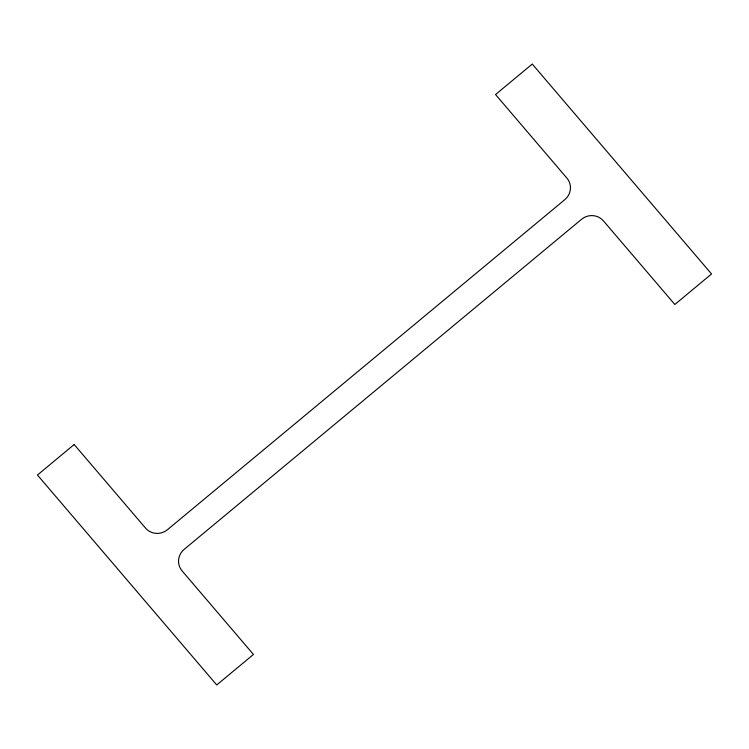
<?xml version="1.0" encoding="UTF-8"?>
<svg xmlns="http://www.w3.org/2000/svg" width="749" height="749" viewBox="0 0 749 749"><rect width="100%" height="100%" fill="white"/><g stroke="black" fill="none" stroke-linecap="round" stroke-linejoin="round"><path stroke-width="1.12" d="M74.17 444.522L37.45 475.025L216.733 684.951L253.452 654.457L182.082 570.878A15.617 15.205 -24.7 0 1 184.188 549.345L581.58 219.279A15.617 15.205 -24.7 0 1 603.46 220.908L674.83 304.478L711.55 273.975L532.267 64.049L495.548 94.543L566.918 178.122A15.617 15.205 -24.7 0 1 564.812 199.655L167.42 529.721A15.617 15.205 -24.7 0 1 145.54 528.092L74.17 444.522"/></g></svg>
